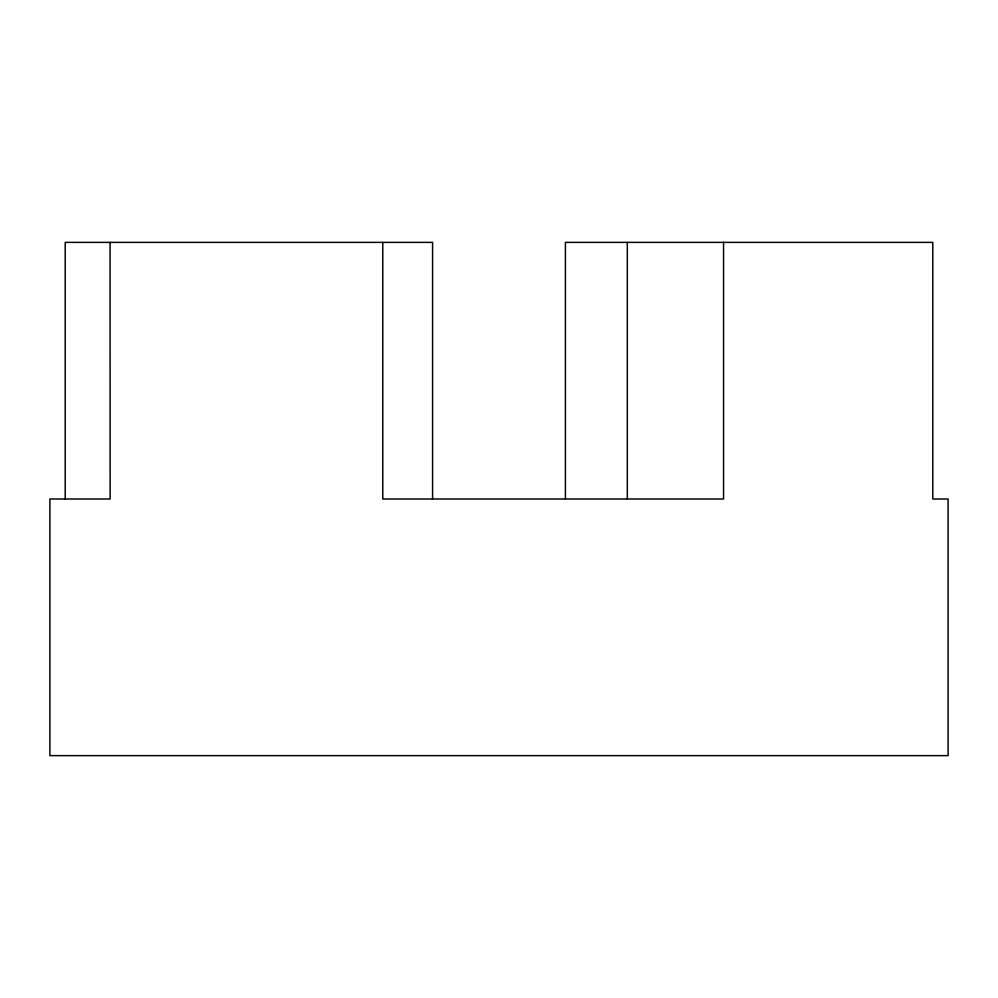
<?xml version="1.0" encoding="UTF-8"?>
<svg xmlns="http://www.w3.org/2000/svg" width="998" height="998" viewBox="0 0 998 998"><rect width="100%" height="100%" fill="white"/><g stroke="black" fill="none" stroke-linecap="round" stroke-linejoin="round"><path stroke-width="1.5" d="M723.55 242.377L723.55 499L382.77 499L382.77 242.377M627.318 242.377L627.318 499M565.417 499L565.417 242.377L932.793 242.377L932.793 499L948.1 499L948.1 755.623L49.9 755.623L49.9 499L110.129 499L110.067 242.377M432.583 499L432.583 242.377L65.207 242.377L65.207 499"/></g></svg>
